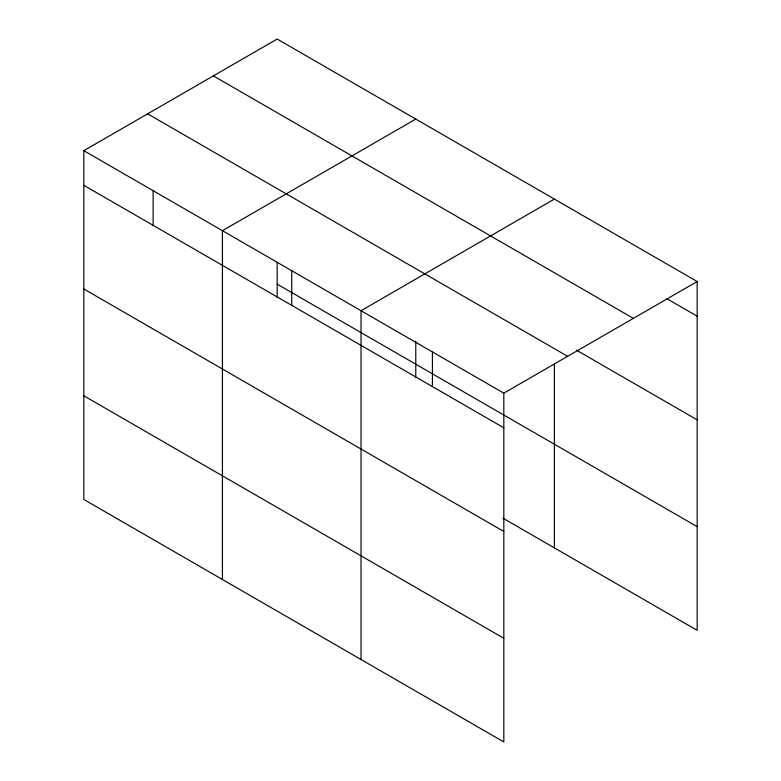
<?xml version="1.0" encoding="UTF-8"?>
<svg xmlns="http://www.w3.org/2000/svg" width="781" height="781" viewBox="0 0 781 781"><rect width="100%" height="100%" fill="white"/><g stroke="black" fill="none" stroke-linecap="round" stroke-linejoin="round"><path stroke-width="1.17" d="M83.831 150.674L503.823 393.155L503.823 741.95L83.831 499.469L83.831 150.674L277.177 39.05L697.169 281.531L697.169 630.326L502.925 518.174M415.775 119.063L222.429 230.698L222.429 579.492M554.373 199.087L361.027 310.711L361.027 659.506M503.823 393.155L697.169 281.531M666.72 298.606L697.169 316.188M213.369 75.884L633.362 318.365M576.417 350.142L697.169 419.856M147.638 113.841L567.631 356.321M277.177 284.177L697.169 526.658M83.831 185.331L503.823 427.812M83.831 288.999L503.823 531.48M83.831 395.811L503.823 638.282M554.373 364.112L554.373 547.881M432.42 351.938L432.42 386.595M415.775 341.141L415.775 377.613M291.733 270.704L291.733 305.361M277.177 262.338L277.177 297.6M153.135 190.681L153.135 225.348"/></g></svg>
